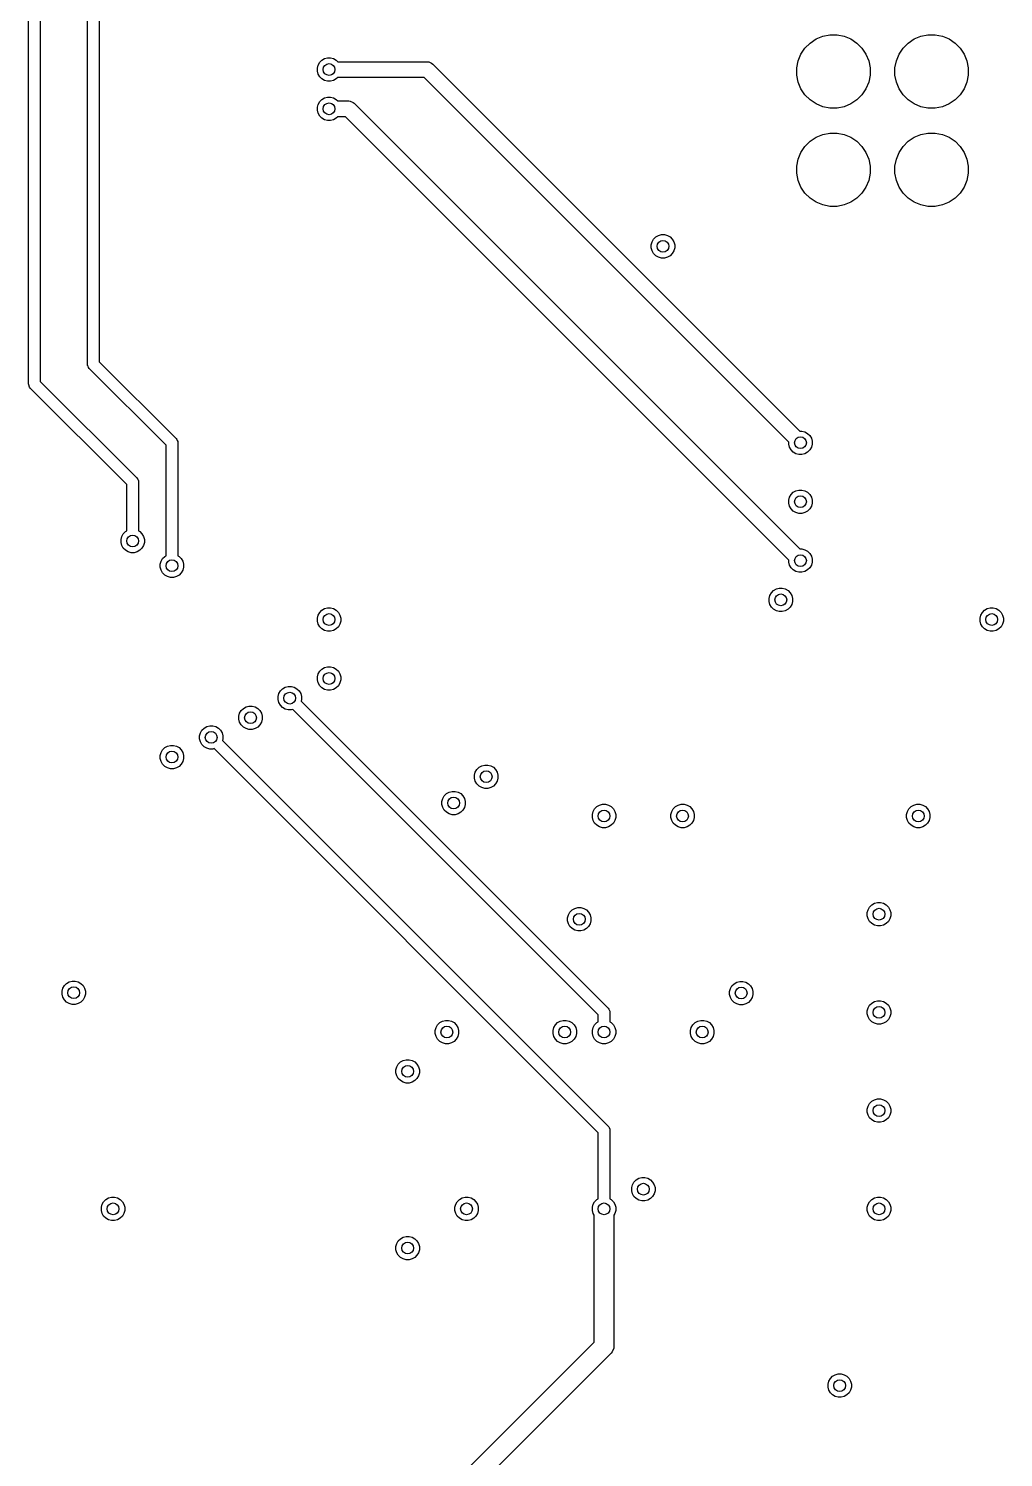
# Model space of a CAD drawing. Header units: inches. Extents: x 1.35 to 5.17, y -6.98 to -1.21.
# Drawn here: x 4.148 to 5.125, y -3.851 to -2.42 of the extents above; entities that cross this region are included whole.
import ezdxf

# ---------------------------------------------------------------- set-up
doc = ezdxf.new("R2010")
doc.units = ezdxf.units.IN
doc.header["$MEASUREMENT"] = 0
doc.layers.add('In1.Cu', color=91, linetype='CONTINUOUS', true_color=0x7fc87f)

msp = doc.modelspace()

# ---------------------------------------------------------------- linework, layer by layer
at = {"layer": 'In1.Cu', "linetype": 'CONTINUOUS'}
for p, q in [((4.1476, -2.7756), (4.1476, -2.4117)), ((4.1594, -2.4117), (4.1594, -2.7731)), ((4.2067, -2.7559), (4.2067, -2.4117)), ((4.2185, -2.4117), (4.2185, -2.7535)), ((4.9258, -2.4392), (4.9309, -2.4341)), ((4.9309, -2.4341), (4.9369, -2.43)), ((4.9369, -2.43), (4.9436, -2.4273)), ((4.9436, -2.4273), (4.9507, -2.4259)), ((4.9507, -2.4259), (4.9579, -2.4259)), ((4.9579, -2.4259), (4.965, -2.4273)), ((4.965, -2.4273), (4.9717, -2.43)), ((4.9717, -2.43), (4.9777, -2.4341)), ((4.9777, -2.4341), (4.9829, -2.4392)), ((5.0242, -2.4392), (5.0293, -2.4341)), ((5.0293, -2.4341), (5.0354, -2.43)), ((5.0354, -2.43), (5.042, -2.4273)), ((5.042, -2.4273), (5.0491, -2.4259)), ((5.0491, -2.4259), (5.0564, -2.4259)), ((5.0564, -2.4259), (5.0635, -2.4273)), ((5.0635, -2.4273), (5.0702, -2.43)), ((5.0702, -2.43), (5.0762, -2.4341)), ((5.0762, -2.4341), (5.0813, -2.4392)), ((4.919, -2.4519), (4.9218, -2.4452)), ((4.9218, -2.4452), (4.9258, -2.4392)), ((4.9829, -2.4392), (4.9869, -2.4452)), ((4.9869, -2.4452), (4.9897, -2.4519)), ((5.0174, -2.4519), (5.0202, -2.4452)), ((5.0202, -2.4452), (5.0242, -2.4392)), ((5.0813, -2.4392), (5.0853, -2.4452)), ((5.0853, -2.4452), (5.0881, -2.4519)), ((4.4371, -2.4591), (4.4379, -2.4561)), ((4.4371, -2.4622), (4.4371, -2.4591)), ((4.4379, -2.4651), (4.4371, -2.4622)), ((4.4379, -2.4561), (4.4394, -2.4534)), ((4.4394, -2.4534), (4.4416, -2.4513)), ((4.4416, -2.4513), (4.4443, -2.4497)), ((4.4443, -2.4497), (4.4473, -2.4489)), ((4.4473, -2.4489), (4.4504, -2.4489)), ((4.4504, -2.4489), (4.4533, -2.4497)), ((4.4533, -2.4497), (4.456, -2.4513)), ((4.456, -2.4513), (4.4575, -2.4528)), ((4.4575, -2.4528), (4.5472, -2.4528)), ((4.5472, -2.4528), (4.5488, -2.4529)), ((4.5488, -2.4529), (4.5516, -2.4541)), ((4.5516, -2.4541), (4.5528, -2.4551)), ((4.5528, -2.4551), (4.9207, -2.8229)), ((4.9176, -2.459), (4.919, -2.4519)), ((4.9176, -2.4662), (4.9176, -2.459)), ((4.9897, -2.4519), (4.9911, -2.459)), ((4.9911, -2.459), (4.9911, -2.4662)), ((5.016, -2.459), (5.0174, -2.4519)), ((5.016, -2.4662), (5.016, -2.459)), ((5.0881, -2.4519), (5.0895, -2.459)), ((5.0895, -2.459), (5.0895, -2.4662)), ((4.4394, -2.4678), (4.4379, -2.4651)), ((4.4416, -2.47), (4.4394, -2.4678)), ((4.4443, -2.4715), (4.4416, -2.47)), ((4.4473, -2.4723), (4.4443, -2.4715)), ((4.4504, -2.4723), (4.4473, -2.4723)), ((4.4533, -2.4715), (4.4504, -2.4723)), ((4.456, -2.47), (4.4533, -2.4715)), ((4.4575, -2.4685), (4.456, -2.47)), ((4.544, -2.4685), (4.4575, -2.4685)), ((4.9095, -2.8341), (4.544, -2.4685)), ((4.919, -2.4733), (4.9176, -2.4662)), ((4.9218, -2.48), (4.919, -2.4733)), ((4.9897, -2.4733), (4.9869, -2.48)), ((4.9911, -2.4662), (4.9897, -2.4733)), ((5.0174, -2.4733), (5.016, -2.4662)), ((5.0202, -2.48), (5.0174, -2.4733)), ((5.0881, -2.4733), (5.0853, -2.48)), ((5.0895, -2.4662), (5.0881, -2.4733)), ((4.4394, -2.4928), (4.4416, -2.4906)), ((4.4416, -2.4906), (4.4443, -2.4891)), ((4.4443, -2.4891), (4.4473, -2.4883)), ((4.4473, -2.4883), (4.4504, -2.4883)), ((4.4504, -2.4883), (4.4533, -2.4891)), ((4.4533, -2.4891), (4.456, -2.4906)), ((4.456, -2.4906), (4.4575, -2.4921)), ((4.9258, -2.486), (4.9218, -2.48)), ((4.9309, -2.4911), (4.9258, -2.486)), ((4.9369, -2.4951), (4.9309, -2.4911)), ((4.9777, -2.4911), (4.9717, -2.4951)), ((4.9829, -2.486), (4.9777, -2.4911)), ((4.9869, -2.48), (4.9829, -2.486)), ((5.0242, -2.486), (5.0202, -2.48)), ((5.0293, -2.4911), (5.0242, -2.486)), ((5.0354, -2.4951), (5.0293, -2.4911)), ((5.0762, -2.4911), (5.0702, -2.4951)), ((5.0813, -2.486), (5.0762, -2.4911)), ((5.0853, -2.48), (5.0813, -2.486)), ((4.4371, -2.4985), (4.4379, -2.4955)), ((4.4371, -2.5015), (4.4371, -2.4985)), ((4.4379, -2.5045), (4.4371, -2.5015)), ((4.4379, -2.4955), (4.4394, -2.4928)), ((4.4394, -2.5072), (4.4379, -2.5045)), ((4.4575, -2.4921), (4.4685, -2.4921)), ((4.4685, -2.4921), (4.47, -2.4923)), ((4.47, -2.4923), (4.4729, -2.4935)), ((4.4729, -2.4935), (4.4741, -2.4944)), ((4.4741, -2.4944), (4.9207, -2.941)), ((4.9436, -2.4979), (4.9369, -2.4951)), ((4.9507, -2.4993), (4.9436, -2.4979)), ((4.9579, -2.4993), (4.9507, -2.4993)), ((4.965, -2.4979), (4.9579, -2.4993)), ((4.9717, -2.4951), (4.965, -2.4979)), ((5.042, -2.4979), (5.0354, -2.4951)), ((5.0491, -2.4993), (5.042, -2.4979)), ((5.0564, -2.4993), (5.0491, -2.4993)), ((5.0635, -2.4979), (5.0564, -2.4993)), ((5.0702, -2.4951), (5.0635, -2.4979)), ((4.4416, -2.5094), (4.4394, -2.5072)), ((4.4443, -2.5109), (4.4416, -2.5094)), ((4.4473, -2.5117), (4.4443, -2.5109)), ((4.4504, -2.5117), (4.4473, -2.5117)), ((4.4533, -2.5109), (4.4504, -2.5117)), ((4.456, -2.5094), (4.4533, -2.5109)), ((4.4575, -2.5079), (4.456, -2.5094)), ((4.4652, -2.5079), (4.4575, -2.5079)), ((4.9095, -2.9522), (4.4652, -2.5079)), ((4.9258, -2.5376), (4.9309, -2.5325)), ((4.9309, -2.5325), (4.9369, -2.5285)), ((4.9369, -2.5285), (4.9436, -2.5257)), ((4.9436, -2.5257), (4.9507, -2.5243)), ((4.9507, -2.5243), (4.9579, -2.5243)), ((4.9579, -2.5243), (4.965, -2.5257)), ((4.965, -2.5257), (4.9717, -2.5285)), ((4.9717, -2.5285), (4.9777, -2.5325)), ((4.9777, -2.5325), (4.9829, -2.5376)), ((5.0242, -2.5376), (5.0293, -2.5325)), ((5.0293, -2.5325), (5.0354, -2.5285)), ((5.0354, -2.5285), (5.042, -2.5257)), ((5.042, -2.5257), (5.0491, -2.5243)), ((5.0491, -2.5243), (5.0564, -2.5243)), ((5.0564, -2.5243), (5.0635, -2.5257)), ((5.0635, -2.5257), (5.0702, -2.5285)), ((5.0702, -2.5285), (5.0762, -2.5325)), ((5.0762, -2.5325), (5.0813, -2.5376)), ((4.919, -2.5503), (4.9218, -2.5436)), ((4.9218, -2.5436), (4.9258, -2.5376)), ((4.9829, -2.5376), (4.9869, -2.5436)), ((4.9869, -2.5436), (4.9897, -2.5503)), ((5.0174, -2.5503), (5.0202, -2.5436)), ((5.0202, -2.5436), (5.0242, -2.5376)), ((5.0813, -2.5376), (5.0853, -2.5436)), ((5.0853, -2.5436), (5.0881, -2.5503)), ((4.9176, -2.5574), (4.919, -2.5503)), ((4.9176, -2.5646), (4.9176, -2.5574)), ((4.9897, -2.5503), (4.9911, -2.5574)), ((4.9911, -2.5574), (4.9911, -2.5646)), ((5.016, -2.5574), (5.0174, -2.5503)), ((5.016, -2.5646), (5.016, -2.5574)), ((5.0881, -2.5503), (5.0895, -2.5574)), ((5.0895, -2.5574), (5.0895, -2.5646)), ((4.919, -2.5717), (4.9176, -2.5646)), ((4.9218, -2.5784), (4.919, -2.5717)), ((4.9897, -2.5717), (4.9869, -2.5784)), ((4.9911, -2.5646), (4.9897, -2.5717)), ((5.0174, -2.5717), (5.016, -2.5646)), ((5.0202, -2.5784), (5.0174, -2.5717)), ((5.0881, -2.5717), (5.0853, -2.5784)), ((5.0895, -2.5646), (5.0881, -2.5717)), ((4.9258, -2.5844), (4.9218, -2.5784)), ((4.9309, -2.5896), (4.9258, -2.5844)), ((4.9369, -2.5936), (4.9309, -2.5896)), ((4.9777, -2.5896), (4.9717, -2.5936)), ((4.9829, -2.5844), (4.9777, -2.5896)), ((4.9869, -2.5784), (4.9829, -2.5844)), ((5.0242, -2.5844), (5.0202, -2.5784)), ((5.0293, -2.5896), (5.0242, -2.5844)), ((5.0354, -2.5936), (5.0293, -2.5896)), ((5.0762, -2.5896), (5.0702, -2.5936)), ((5.0813, -2.5844), (5.0762, -2.5896)), ((5.0853, -2.5784), (5.0813, -2.5844)), ((4.9436, -2.5963), (4.9369, -2.5936)), ((4.9507, -2.5978), (4.9436, -2.5963)), ((4.9579, -2.5978), (4.9507, -2.5978)), ((4.965, -2.5963), (4.9579, -2.5978)), ((4.9717, -2.5936), (4.965, -2.5963)), ((5.042, -2.5963), (5.0354, -2.5936)), ((5.0491, -2.5978), (5.042, -2.5963)), ((5.0564, -2.5978), (5.0491, -2.5978)), ((5.0635, -2.5963), (5.0564, -2.5978)), ((5.0702, -2.5936), (5.0635, -2.5963)), ((4.7718, -2.6363), (4.7726, -2.6333)), ((4.7726, -2.6333), (4.7741, -2.6306)), ((4.7741, -2.6306), (4.7763, -2.6284)), ((4.7763, -2.6284), (4.7789, -2.6269)), ((4.7789, -2.6269), (4.7819, -2.6261)), ((4.7819, -2.6261), (4.785, -2.6261)), ((4.785, -2.6261), (4.788, -2.6269)), ((4.788, -2.6269), (4.7907, -2.6284)), ((4.7907, -2.6284), (4.7928, -2.6306)), ((4.7928, -2.6306), (4.7944, -2.6333)), ((4.7944, -2.6333), (4.7952, -2.6363)), ((4.7718, -2.6393), (4.7718, -2.6363)), ((4.7726, -2.6423), (4.7718, -2.6393)), ((4.7741, -2.645), (4.7726, -2.6423)), ((4.7763, -2.6472), (4.7741, -2.645)), ((4.7789, -2.6487), (4.7763, -2.6472)), ((4.7819, -2.6495), (4.7789, -2.6487)), ((4.788, -2.6487), (4.785, -2.6495)), ((4.7907, -2.6472), (4.788, -2.6487)), ((4.7928, -2.645), (4.7907, -2.6472)), ((4.7944, -2.6423), (4.7928, -2.645)), ((4.7952, -2.6393), (4.7944, -2.6423)), ((4.7952, -2.6363), (4.7952, -2.6393)), ((4.785, -2.6495), (4.7819, -2.6495)), ((4.2068, -2.7571), (4.2067, -2.7559)), ((4.2072, -2.7579), (4.2068, -2.7571)), ((4.2077, -2.7592), (4.2072, -2.7579)), ((4.2084, -2.7601), (4.2077, -2.7592)), ((4.2854, -2.8371), (4.2084, -2.7601)), ((4.2185, -2.7535), (4.2955, -2.8305)), ((4.1478, -2.7767), (4.1476, -2.7756)), ((4.1486, -2.7789), (4.1478, -2.7767)), ((4.1594, -2.7731), (4.2561, -2.8698)), ((4.1494, -2.7798), (4.1486, -2.7789)), ((4.2461, -2.8765), (4.1494, -2.7798)), ((4.2955, -2.8305), (4.2962, -2.8314)), ((4.2962, -2.8314), (4.2966, -2.8323)), ((4.2966, -2.8323), (4.2971, -2.8335)), ((4.2971, -2.8335), (4.2972, -2.8346)), ((4.2972, -2.8346), (4.2972, -2.9478)), ((4.9095, -2.8362), (4.9095, -2.8341)), ((4.9207, -2.8229), (4.9228, -2.8229)), ((4.9228, -2.8229), (4.9258, -2.8237)), ((4.9258, -2.8237), (4.9284, -2.8253)), ((4.9284, -2.8253), (4.9306, -2.8275)), ((4.9306, -2.8275), (4.9322, -2.8301)), ((4.9322, -2.8301), (4.933, -2.8331)), ((4.933, -2.8331), (4.933, -2.8362)), ((4.2854, -2.9478), (4.2854, -2.8371)), ((4.9103, -2.8392), (4.9095, -2.8362)), ((4.9119, -2.8418), (4.9103, -2.8392)), ((4.9141, -2.844), (4.9119, -2.8418)), ((4.9167, -2.8456), (4.9141, -2.844)), ((4.9197, -2.8464), (4.9167, -2.8456)), ((4.9228, -2.8464), (4.9197, -2.8464)), ((4.9258, -2.8456), (4.9228, -2.8464)), ((4.9284, -2.844), (4.9258, -2.8456)), ((4.9306, -2.8418), (4.9284, -2.844)), ((4.9322, -2.8392), (4.9306, -2.8418)), ((4.933, -2.8362), (4.9322, -2.8392)), ((4.2461, -2.923), (4.2461, -2.8765)), ((4.2561, -2.8698), (4.2569, -2.8707)), ((4.2569, -2.8707), (4.257, -2.8711)), ((4.257, -2.8711), (4.2578, -2.8729)), ((4.2578, -2.8729), (4.2579, -2.874)), ((4.2579, -2.874), (4.2579, -2.923)), ((4.9095, -2.8922), (4.9103, -2.8892)), ((4.9095, -2.8952), (4.9095, -2.8922)), ((4.9103, -2.8892), (4.9119, -2.8865)), ((4.9119, -2.8865), (4.9141, -2.8843)), ((4.9141, -2.8843), (4.9167, -2.8828)), ((4.9167, -2.8828), (4.9197, -2.882)), ((4.9197, -2.882), (4.9228, -2.882)), ((4.9228, -2.882), (4.9258, -2.8828)), ((4.9258, -2.8828), (4.9284, -2.8843)), ((4.9284, -2.8843), (4.9306, -2.8865)), ((4.9306, -2.8865), (4.9322, -2.8892)), ((4.9322, -2.8892), (4.933, -2.8922)), ((4.933, -2.8922), (4.933, -2.8952)), ((4.9103, -2.8982), (4.9095, -2.8952)), ((4.9119, -2.9009), (4.9103, -2.8982)), ((4.9141, -2.9031), (4.9119, -2.9009)), ((4.9167, -2.9046), (4.9141, -2.9031)), ((4.9197, -2.9054), (4.9167, -2.9046)), ((4.9228, -2.9054), (4.9197, -2.9054)), ((4.9258, -2.9046), (4.9228, -2.9054)), ((4.9284, -2.9031), (4.9258, -2.9046)), ((4.9306, -2.9009), (4.9284, -2.9031)), ((4.9322, -2.8982), (4.9306, -2.9009)), ((4.933, -2.8952), (4.9322, -2.8982)), ((4.2403, -2.9315), (4.2411, -2.9286)), ((4.2403, -2.9346), (4.2403, -2.9315)), ((4.2411, -2.9376), (4.2403, -2.9346)), ((4.2411, -2.9286), (4.2426, -2.9259)), ((4.2426, -2.9259), (4.2448, -2.9237)), ((4.2448, -2.9237), (4.2461, -2.923)), ((4.2579, -2.923), (4.2592, -2.9237)), ((4.2592, -2.9237), (4.2613, -2.9259)), ((4.2613, -2.9259), (4.2629, -2.9286)), ((4.2629, -2.9286), (4.2637, -2.9315)), ((4.2637, -2.9346), (4.2629, -2.9376)), ((4.2637, -2.9315), (4.2637, -2.9346)), ((4.2426, -2.9403), (4.2411, -2.9376)), ((4.2448, -2.9424), (4.2426, -2.9403)), ((4.2474, -2.944), (4.2448, -2.9424)), ((4.2504, -2.9448), (4.2474, -2.944)), ((4.2535, -2.9448), (4.2504, -2.9448)), ((4.2565, -2.944), (4.2535, -2.9448)), ((4.2592, -2.9424), (4.2565, -2.944)), ((4.2613, -2.9403), (4.2592, -2.9424)), ((4.2629, -2.9376), (4.2613, -2.9403)), ((4.282, -2.9507), (4.2841, -2.9485)), ((4.2841, -2.9485), (4.2854, -2.9478)), ((4.2972, -2.9478), (4.2985, -2.9485)), ((4.2985, -2.9485), (4.3007, -2.9507)), ((4.9207, -2.941), (4.9228, -2.941)), ((4.9228, -2.941), (4.9258, -2.9418)), ((4.9258, -2.9418), (4.9284, -2.9434)), ((4.9284, -2.9434), (4.9306, -2.9456)), ((4.9306, -2.9456), (4.9322, -2.9482)), ((4.9322, -2.9482), (4.933, -2.9512)), ((4.2796, -2.9563), (4.2804, -2.9534)), ((4.2796, -2.9594), (4.2796, -2.9563)), ((4.2804, -2.9624), (4.2796, -2.9594)), ((4.2804, -2.9534), (4.282, -2.9507)), ((4.282, -2.9651), (4.2804, -2.9624)), ((4.3007, -2.9507), (4.3023, -2.9534)), ((4.3023, -2.9624), (4.3007, -2.9651)), ((4.3023, -2.9534), (4.303, -2.9563)), ((4.303, -2.9594), (4.3023, -2.9624)), ((4.303, -2.9563), (4.303, -2.9594)), ((4.9095, -2.9543), (4.9095, -2.9522)), ((4.9103, -2.9573), (4.9095, -2.9543)), ((4.9119, -2.9599), (4.9103, -2.9573)), ((4.9141, -2.9621), (4.9119, -2.9599)), ((4.9167, -2.9637), (4.9141, -2.9621)), ((4.9197, -2.9645), (4.9167, -2.9637)), ((4.9258, -2.9637), (4.9228, -2.9645)), ((4.9284, -2.9621), (4.9258, -2.9637)), ((4.9306, -2.9599), (4.9284, -2.9621)), ((4.9322, -2.9573), (4.9306, -2.9599)), ((4.933, -2.9543), (4.9322, -2.9573)), ((4.933, -2.9512), (4.933, -2.9543)), ((4.2841, -2.9672), (4.282, -2.9651)), ((4.2868, -2.9688), (4.2841, -2.9672)), ((4.2898, -2.9696), (4.2868, -2.9688)), ((4.2929, -2.9696), (4.2898, -2.9696)), ((4.2959, -2.9688), (4.2929, -2.9696)), ((4.2985, -2.9672), (4.2959, -2.9688)), ((4.3007, -2.9651), (4.2985, -2.9672)), ((4.9228, -2.9645), (4.9197, -2.9645)), ((4.8899, -2.9906), (4.8907, -2.9876)), ((4.8899, -2.9937), (4.8899, -2.9906)), ((4.8907, -2.9876), (4.8922, -2.9849)), ((4.8922, -2.9849), (4.8944, -2.9828)), ((4.8944, -2.9828), (4.8971, -2.9812)), ((4.8971, -2.9812), (4.9, -2.9804)), ((4.9, -2.9804), (4.9031, -2.9804)), ((4.9031, -2.9804), (4.9061, -2.9812)), ((4.9061, -2.9812), (4.9088, -2.9828)), ((4.9088, -2.9828), (4.9109, -2.9849)), ((4.9109, -2.9849), (4.9125, -2.9876)), ((4.9125, -2.9876), (4.9133, -2.9906)), ((4.9133, -2.9906), (4.9133, -2.9937)), ((4.4379, -3.0073), (4.4394, -3.0046)), ((4.4394, -3.0046), (4.4416, -3.0024)), ((4.4416, -3.0024), (4.4443, -3.0009)), ((4.4443, -3.0009), (4.4473, -3.0001)), ((4.4473, -3.0001), (4.4504, -3.0001)), ((4.4504, -3.0001), (4.4533, -3.0009)), ((4.4533, -3.0009), (4.456, -3.0024)), ((4.456, -3.0024), (4.4582, -3.0046)), ((4.4582, -3.0046), (4.4597, -3.0073)), ((4.8907, -2.9966), (4.8899, -2.9937)), ((4.8922, -2.9993), (4.8907, -2.9966)), ((4.8944, -3.0015), (4.8922, -2.9993)), ((4.8971, -3.003), (4.8944, -3.0015)), ((4.9, -3.0038), (4.8971, -3.003)), ((4.9031, -3.0038), (4.9, -3.0038)), ((4.9061, -3.003), (4.9031, -3.0038)), ((4.9088, -3.0015), (4.9061, -3.003)), ((4.9109, -2.9993), (4.9088, -3.0015)), ((4.9125, -2.9966), (4.9109, -2.9993)), ((4.9133, -2.9937), (4.9125, -2.9966)), ((5.1021, -3.0073), (5.1036, -3.0046)), ((5.1036, -3.0046), (5.1058, -3.0024)), ((5.1058, -3.0024), (5.1085, -3.0009)), ((5.1085, -3.0009), (5.1115, -3.0001)), ((5.1115, -3.0001), (5.1145, -3.0001)), ((5.1145, -3.0001), (5.1175, -3.0009)), ((5.1175, -3.0009), (5.1202, -3.0024)), ((5.1202, -3.0024), (5.1224, -3.0046)), ((5.1224, -3.0046), (5.1239, -3.0073)), ((4.4371, -3.0103), (4.4379, -3.0073)), ((4.4371, -3.0134), (4.4371, -3.0103)), ((4.4379, -3.0163), (4.4371, -3.0134)), ((4.4394, -3.019), (4.4379, -3.0163)), ((4.4416, -3.0212), (4.4394, -3.019)), ((4.4443, -3.0227), (4.4416, -3.0212)), ((4.456, -3.0212), (4.4533, -3.0227)), ((4.4582, -3.019), (4.456, -3.0212)), ((4.4597, -3.0163), (4.4582, -3.019)), ((4.4597, -3.0073), (4.4605, -3.0103)), ((4.4605, -3.0134), (4.4597, -3.0163)), ((4.4605, -3.0103), (4.4605, -3.0134)), ((5.1013, -3.0103), (5.1021, -3.0073)), ((5.1013, -3.0134), (5.1013, -3.0103)), ((5.1021, -3.0163), (5.1013, -3.0134)), ((5.1036, -3.019), (5.1021, -3.0163)), ((5.1058, -3.0212), (5.1036, -3.019)), ((5.1085, -3.0227), (5.1058, -3.0212)), ((5.1202, -3.0212), (5.1175, -3.0227)), ((5.1224, -3.019), (5.1202, -3.0212)), ((5.1239, -3.0163), (5.1224, -3.019)), ((5.1239, -3.0073), (5.1247, -3.0103)), ((5.1247, -3.0134), (5.1239, -3.0163)), ((5.1247, -3.0103), (5.1247, -3.0134)), ((4.4473, -3.0235), (4.4443, -3.0227)), ((4.4504, -3.0235), (4.4473, -3.0235)), ((4.4533, -3.0227), (4.4504, -3.0235)), ((5.1115, -3.0235), (5.1085, -3.0227)), ((5.1145, -3.0235), (5.1115, -3.0235)), ((5.1175, -3.0227), (5.1145, -3.0235)), ((4.4379, -3.0663), (4.4394, -3.0637)), ((4.4394, -3.0637), (4.4416, -3.0615)), ((4.4416, -3.0615), (4.4443, -3.06)), ((4.4443, -3.06), (4.4473, -3.0592)), ((4.4473, -3.0592), (4.4504, -3.0592)), ((4.4504, -3.0592), (4.4533, -3.06)), ((4.4533, -3.06), (4.456, -3.0615)), ((4.456, -3.0615), (4.4582, -3.0637)), ((4.4582, -3.0637), (4.4597, -3.0663)), ((4.4371, -3.0693), (4.4379, -3.0663)), ((4.4371, -3.0724), (4.4371, -3.0693)), ((4.4379, -3.0754), (4.4371, -3.0724)), ((4.4394, -3.0781), (4.4379, -3.0754)), ((4.4416, -3.0802), (4.4394, -3.0781)), ((4.4582, -3.0781), (4.456, -3.0802)), ((4.4597, -3.0754), (4.4582, -3.0781)), ((4.4597, -3.0663), (4.4605, -3.0693)), ((4.4605, -3.0724), (4.4597, -3.0754)), ((4.4605, -3.0693), (4.4605, -3.0724)), ((4.3977, -3.089), (4.3985, -3.086)), ((4.3977, -3.0921), (4.3977, -3.089)), ((4.3985, -3.0951), (4.3977, -3.0921)), ((4.3985, -3.086), (4.4001, -3.0834)), ((4.4001, -3.0834), (4.4023, -3.0812)), ((4.4023, -3.0812), (4.4049, -3.0796)), ((4.4049, -3.0796), (4.4079, -3.0788)), ((4.4079, -3.0788), (4.411, -3.0788)), ((4.411, -3.0788), (4.414, -3.0796)), ((4.414, -3.0796), (4.4166, -3.0812)), ((4.4166, -3.0812), (4.4188, -3.0834)), ((4.4188, -3.0834), (4.4204, -3.086)), ((4.4204, -3.086), (4.4212, -3.089)), ((4.4212, -3.0921), (4.4208, -3.0935)), ((4.4212, -3.089), (4.4212, -3.0921)), ((4.4443, -3.0818), (4.4416, -3.0802)), ((4.4473, -3.0826), (4.4443, -3.0818)), ((4.4504, -3.0826), (4.4473, -3.0826)), ((4.4533, -3.0818), (4.4504, -3.0826)), ((4.456, -3.0802), (4.4533, -3.0818)), ((4.3584, -3.1087), (4.3592, -3.1057)), ((4.3592, -3.1057), (4.3607, -3.103)), ((4.3607, -3.103), (4.3629, -3.1009)), ((4.3629, -3.1009), (4.3656, -3.0993)), ((4.3656, -3.0993), (4.3685, -3.0985)), ((4.3685, -3.0985), (4.3716, -3.0985)), ((4.3716, -3.0985), (4.3746, -3.0993)), ((4.3746, -3.0993), (4.3773, -3.1009)), ((4.3773, -3.1009), (4.3794, -3.103)), ((4.3794, -3.103), (4.381, -3.1057)), ((4.381, -3.1057), (4.3818, -3.1087)), ((4.4001, -3.0977), (4.3985, -3.0951)), ((4.4023, -3.0999), (4.4001, -3.0977)), ((4.4049, -3.1015), (4.4023, -3.0999)), ((4.4079, -3.1023), (4.4049, -3.1015)), ((4.411, -3.1023), (4.4079, -3.1023)), ((4.4124, -3.1019), (4.411, -3.1023)), ((4.7185, -3.408), (4.4124, -3.1019)), ((4.4208, -3.0935), (4.7286, -3.4013)), ((4.3213, -3.1227), (4.3235, -3.1206)), ((4.3235, -3.1206), (4.3262, -3.119)), ((4.3262, -3.119), (4.3292, -3.1182)), ((4.3292, -3.1182), (4.3323, -3.1182)), ((4.3323, -3.1182), (4.3352, -3.119)), ((4.3352, -3.119), (4.3379, -3.1206)), ((4.3379, -3.1206), (4.3401, -3.1227)), ((4.3584, -3.1118), (4.3584, -3.1087)), ((4.3592, -3.1148), (4.3584, -3.1118)), ((4.3607, -3.1174), (4.3592, -3.1148)), ((4.3629, -3.1196), (4.3607, -3.1174)), ((4.3656, -3.1211), (4.3629, -3.1196)), ((4.3685, -3.1219), (4.3656, -3.1211)), ((4.3746, -3.1211), (4.3716, -3.1219)), ((4.3773, -3.1196), (4.3746, -3.1211)), ((4.3794, -3.1174), (4.3773, -3.1196)), ((4.381, -3.1148), (4.3794, -3.1174)), ((4.3818, -3.1118), (4.381, -3.1148)), ((4.3818, -3.1087), (4.3818, -3.1118)), ((4.319, -3.1284), (4.3198, -3.1254)), ((4.319, -3.1315), (4.319, -3.1284)), ((4.3198, -3.1344), (4.319, -3.1315)), ((4.3198, -3.1254), (4.3213, -3.1227)), ((4.3213, -3.1371), (4.3198, -3.1344)), ((4.3401, -3.1227), (4.3416, -3.1254)), ((4.3416, -3.1254), (4.3424, -3.1284)), ((4.3424, -3.1315), (4.342, -3.1329)), ((4.342, -3.1329), (4.7286, -3.5194)), ((4.3424, -3.1284), (4.3424, -3.1315)), ((4.3716, -3.1219), (4.3685, -3.1219)), ((4.2796, -3.1481), (4.2804, -3.1451)), ((4.2796, -3.1511), (4.2796, -3.1481)), ((4.2804, -3.1451), (4.282, -3.1424)), ((4.282, -3.1424), (4.2841, -3.1402)), ((4.2841, -3.1402), (4.2868, -3.1387)), ((4.2868, -3.1387), (4.2898, -3.1379)), ((4.2898, -3.1379), (4.2929, -3.1379)), ((4.2929, -3.1379), (4.2959, -3.1387)), ((4.2959, -3.1387), (4.2985, -3.1402)), ((4.2985, -3.1402), (4.3007, -3.1424)), ((4.3007, -3.1424), (4.3023, -3.1451)), ((4.3023, -3.1451), (4.303, -3.1481)), ((4.303, -3.1481), (4.303, -3.1511)), ((4.3235, -3.1393), (4.3213, -3.1371)), ((4.3262, -3.1408), (4.3235, -3.1393)), ((4.3292, -3.1416), (4.3262, -3.1408)), ((4.3323, -3.1416), (4.3292, -3.1416)), ((4.3337, -3.1412), (4.3323, -3.1416)), ((4.7185, -3.5261), (4.3337, -3.1412)), ((4.2804, -3.1541), (4.2796, -3.1511)), ((4.282, -3.1568), (4.2804, -3.1541)), ((4.2841, -3.159), (4.282, -3.1568)), ((4.2868, -3.1605), (4.2841, -3.159)), ((4.2898, -3.1613), (4.2868, -3.1605)), ((4.2929, -3.1613), (4.2898, -3.1613)), ((4.2959, -3.1605), (4.2929, -3.1613)), ((4.2985, -3.159), (4.2959, -3.1605)), ((4.3007, -3.1568), (4.2985, -3.159)), ((4.3023, -3.1541), (4.3007, -3.1568)), ((4.303, -3.1511), (4.3023, -3.1541)), ((4.5954, -3.1648), (4.5969, -3.1621)), ((4.5969, -3.1621), (4.5991, -3.1599)), ((4.5991, -3.1599), (4.6018, -3.1584)), ((4.6018, -3.1584), (4.6048, -3.1576)), ((4.6048, -3.1576), (4.6078, -3.1576)), ((4.6078, -3.1576), (4.6108, -3.1584)), ((4.6108, -3.1584), (4.6135, -3.1599)), ((4.6135, -3.1599), (4.6157, -3.1621)), ((4.6157, -3.1621), (4.6172, -3.1648)), ((4.5946, -3.1677), (4.5954, -3.1648)), ((4.5946, -3.1708), (4.5946, -3.1677)), ((4.5954, -3.1738), (4.5946, -3.1708)), ((4.5969, -3.1765), (4.5954, -3.1738)), ((4.5991, -3.1787), (4.5969, -3.1765)), ((4.6018, -3.1802), (4.5991, -3.1787)), ((4.6135, -3.1787), (4.6108, -3.1802)), ((4.6157, -3.1765), (4.6135, -3.1787)), ((4.6172, -3.1738), (4.6157, -3.1765)), ((4.6172, -3.1648), (4.618, -3.1677)), ((4.618, -3.1708), (4.6172, -3.1738)), ((4.618, -3.1677), (4.618, -3.1708)), ((4.5619, -3.1941), (4.5627, -3.1911)), ((4.5627, -3.1911), (4.5643, -3.1885)), ((4.5643, -3.1885), (4.5664, -3.1863)), ((4.5664, -3.1863), (4.5691, -3.1848)), ((4.5691, -3.1848), (4.5721, -3.184)), ((4.5721, -3.184), (4.5752, -3.184)), ((4.5752, -3.184), (4.5781, -3.1848)), ((4.5781, -3.1848), (4.5808, -3.1863)), ((4.5808, -3.1863), (4.583, -3.1885)), ((4.583, -3.1885), (4.5845, -3.1911)), ((4.5845, -3.1911), (4.5853, -3.1941)), ((4.6048, -3.181), (4.6018, -3.1802)), ((4.6078, -3.181), (4.6048, -3.181)), ((4.6108, -3.1802), (4.6078, -3.181)), ((4.5619, -3.1972), (4.5619, -3.1941)), ((4.5627, -3.2002), (4.5619, -3.1972)), ((4.5643, -3.2029), (4.5627, -3.2002)), ((4.5664, -3.205), (4.5643, -3.2029)), ((4.5691, -3.2066), (4.5664, -3.205)), ((4.5721, -3.2074), (4.5691, -3.2066)), ((4.5752, -3.2074), (4.5721, -3.2074)), ((4.5781, -3.2066), (4.5752, -3.2074)), ((4.5808, -3.205), (4.5781, -3.2066)), ((4.583, -3.2029), (4.5808, -3.205)), ((4.5845, -3.2002), (4.583, -3.2029)), ((4.5853, -3.1972), (4.5845, -3.2002)), ((4.5853, -3.1941), (4.5853, -3.1972)), ((4.7127, -3.2071), (4.7135, -3.2041)), ((4.7127, -3.2102), (4.7127, -3.2071)), ((4.7135, -3.2041), (4.715, -3.2015)), ((4.715, -3.2015), (4.7172, -3.1993)), ((4.7172, -3.1993), (4.7199, -3.1977)), ((4.7199, -3.1977), (4.7229, -3.197)), ((4.7229, -3.197), (4.726, -3.197)), ((4.726, -3.197), (4.7289, -3.1977)), ((4.7289, -3.1977), (4.7316, -3.1993)), ((4.7316, -3.1993), (4.7338, -3.2015)), ((4.7338, -3.2015), (4.7353, -3.2041)), ((4.7353, -3.2041), (4.7361, -3.2071)), ((4.7361, -3.2071), (4.7361, -3.2102)), ((4.7914, -3.2071), (4.7922, -3.2041)), ((4.7914, -3.2102), (4.7914, -3.2071)), ((4.7922, -3.2041), (4.7938, -3.2015)), ((4.7938, -3.2015), (4.796, -3.1993)), ((4.796, -3.1993), (4.7986, -3.1977)), ((4.7986, -3.1977), (4.8016, -3.197)), ((4.8016, -3.197), (4.8047, -3.197)), ((4.8047, -3.197), (4.8077, -3.1977)), ((4.8077, -3.1977), (4.8103, -3.1993)), ((4.8103, -3.1993), (4.8125, -3.2015)), ((4.8125, -3.2015), (4.8141, -3.2041)), ((4.8141, -3.2041), (4.8149, -3.2071)), ((4.8149, -3.2071), (4.8149, -3.2102)), ((5.0277, -3.2071), (5.0285, -3.2041)), ((5.0277, -3.2102), (5.0277, -3.2071)), ((5.0285, -3.2041), (5.03, -3.2015)), ((5.03, -3.2015), (5.0322, -3.1993)), ((5.0322, -3.1993), (5.0349, -3.1977)), ((5.0349, -3.1977), (5.0378, -3.197)), ((5.0378, -3.197), (5.0409, -3.197)), ((5.0409, -3.197), (5.0439, -3.1977)), ((5.0439, -3.1977), (5.0466, -3.1993)), ((5.0466, -3.1993), (5.0487, -3.2015)), ((5.0487, -3.2015), (5.0503, -3.2041)), ((5.0503, -3.2041), (5.0511, -3.2071)), ((5.0511, -3.2071), (5.0511, -3.2102)), ((4.7135, -3.2132), (4.7127, -3.2102)), ((4.715, -3.2159), (4.7135, -3.2132)), ((4.7172, -3.218), (4.715, -3.2159)), ((4.7199, -3.2196), (4.7172, -3.218)), ((4.7229, -3.2204), (4.7199, -3.2196)), ((4.726, -3.2204), (4.7229, -3.2204)), ((4.7289, -3.2196), (4.726, -3.2204)), ((4.7316, -3.218), (4.7289, -3.2196)), ((4.7338, -3.2159), (4.7316, -3.218)), ((4.7353, -3.2132), (4.7338, -3.2159)), ((4.7361, -3.2102), (4.7353, -3.2132)), ((4.7922, -3.2132), (4.7914, -3.2102)), ((4.7938, -3.2159), (4.7922, -3.2132)), ((4.796, -3.218), (4.7938, -3.2159)), ((4.7986, -3.2196), (4.796, -3.218)), ((4.8016, -3.2204), (4.7986, -3.2196)), ((4.8047, -3.2204), (4.8016, -3.2204)), ((4.8077, -3.2196), (4.8047, -3.2204)), ((4.8103, -3.218), (4.8077, -3.2196)), ((4.8125, -3.2159), (4.8103, -3.218)), ((4.8141, -3.2132), (4.8125, -3.2159)), ((4.8149, -3.2102), (4.8141, -3.2132)), ((5.0285, -3.2132), (5.0277, -3.2102)), ((5.03, -3.2159), (5.0285, -3.2132)), ((5.0322, -3.218), (5.03, -3.2159)), ((5.0349, -3.2196), (5.0322, -3.218)), ((5.0378, -3.2204), (5.0349, -3.2196)), ((5.0409, -3.2204), (5.0378, -3.2204)), ((5.0439, -3.2196), (5.0409, -3.2204)), ((5.0466, -3.218), (5.0439, -3.2196)), ((5.0487, -3.2159), (5.0466, -3.218)), ((5.0503, -3.2132), (5.0487, -3.2159)), ((5.0511, -3.2102), (5.0503, -3.2132)), ((4.6879, -3.3107), (4.6887, -3.3077)), ((4.6887, -3.3077), (4.6902, -3.305)), ((4.6902, -3.305), (4.6924, -3.3028)), ((4.6924, -3.3028), (4.6951, -3.3013)), ((4.6951, -3.3013), (4.6981, -3.3005)), ((4.6981, -3.3005), (4.7011, -3.3005)), ((4.7011, -3.3005), (4.7041, -3.3013)), ((4.7041, -3.3013), (4.7068, -3.3028)), ((4.7068, -3.3028), (4.709, -3.305)), ((4.709, -3.305), (4.7105, -3.3077)), ((4.7105, -3.3077), (4.7113, -3.3107)), ((4.9883, -3.3055), (4.9891, -3.3026)), ((4.9883, -3.3086), (4.9883, -3.3055)), ((4.9891, -3.3026), (4.9906, -3.2999)), ((4.9906, -3.2999), (4.9928, -3.2977)), ((4.9928, -3.2977), (4.9955, -3.2962)), ((4.9955, -3.2962), (4.9985, -3.2954)), ((4.9985, -3.2954), (5.0015, -3.2954)), ((5.0015, -3.2954), (5.0045, -3.2962)), ((5.0045, -3.2962), (5.0072, -3.2977)), ((5.0072, -3.2977), (5.0094, -3.2999)), ((5.0094, -3.2999), (5.0109, -3.3026)), ((5.0109, -3.3026), (5.0117, -3.3055)), ((5.0117, -3.3055), (5.0117, -3.3086)), ((4.6879, -3.3137), (4.6879, -3.3107)), ((4.6887, -3.3167), (4.6879, -3.3137)), ((4.6902, -3.3194), (4.6887, -3.3167)), ((4.6924, -3.3216), (4.6902, -3.3194)), ((4.6951, -3.3231), (4.6924, -3.3216)), ((4.7068, -3.3216), (4.7041, -3.3231)), ((4.709, -3.3194), (4.7068, -3.3216)), ((4.7105, -3.3167), (4.709, -3.3194)), ((4.7113, -3.3137), (4.7105, -3.3167)), ((4.7113, -3.3107), (4.7113, -3.3137)), ((4.9891, -3.3116), (4.9883, -3.3086)), ((4.9906, -3.3143), (4.9891, -3.3116)), ((4.9928, -3.3165), (4.9906, -3.3143)), ((4.9955, -3.318), (4.9928, -3.3165)), ((4.9985, -3.3188), (4.9955, -3.318)), ((5.0015, -3.3188), (4.9985, -3.3188)), ((5.0045, -3.318), (5.0015, -3.3188)), ((5.0072, -3.3165), (5.0045, -3.318)), ((5.0094, -3.3143), (5.0072, -3.3165)), ((5.0109, -3.3116), (5.0094, -3.3143)), ((5.0117, -3.3086), (5.0109, -3.3116)), ((4.6981, -3.3239), (4.6951, -3.3231)), ((4.7011, -3.3239), (4.6981, -3.3239)), ((4.7041, -3.3231), (4.7011, -3.3239)), ((4.182, -3.3813), (4.1835, -3.3786)), ((4.1835, -3.3786), (4.1857, -3.3765)), ((4.1857, -3.3765), (4.1884, -3.3749)), ((4.1884, -3.3749), (4.1914, -3.3741)), ((4.1914, -3.3741), (4.1945, -3.3741)), ((4.1945, -3.3741), (4.1974, -3.3749)), ((4.1974, -3.3749), (4.2001, -3.3765)), ((4.2001, -3.3765), (4.2023, -3.3786)), ((4.2023, -3.3786), (4.2038, -3.3813)), ((4.851, -3.3816), (4.8525, -3.3789)), ((4.8525, -3.3789), (4.8547, -3.3768)), ((4.8547, -3.3768), (4.8574, -3.3752)), ((4.8574, -3.3752), (4.8604, -3.3744)), ((4.8604, -3.3744), (4.8635, -3.3744)), ((4.8635, -3.3744), (4.8664, -3.3752)), ((4.8664, -3.3752), (4.8691, -3.3768)), ((4.8691, -3.3768), (4.8713, -3.3789)), ((4.8713, -3.3789), (4.8728, -3.3816)), ((4.1812, -3.3843), (4.182, -3.3813)), ((4.1812, -3.3874), (4.1812, -3.3843)), ((4.182, -3.3903), (4.1812, -3.3874)), ((4.1835, -3.393), (4.182, -3.3903)), ((4.1857, -3.3952), (4.1835, -3.393)), ((4.2023, -3.393), (4.2001, -3.3952)), ((4.2038, -3.3903), (4.2023, -3.393)), ((4.2038, -3.3813), (4.2046, -3.3843)), ((4.2046, -3.3874), (4.2038, -3.3903)), ((4.2046, -3.3843), (4.2046, -3.3874)), ((4.8502, -3.3846), (4.851, -3.3816)), ((4.8502, -3.3877), (4.8502, -3.3846)), ((4.851, -3.3906), (4.8502, -3.3877)), ((4.8525, -3.3933), (4.851, -3.3906)), ((4.8547, -3.3955), (4.8525, -3.3933)), ((4.8713, -3.3933), (4.8691, -3.3955)), ((4.8728, -3.3906), (4.8713, -3.3933)), ((4.8728, -3.3816), (4.8736, -3.3846)), ((4.8736, -3.3877), (4.8728, -3.3906)), ((4.8736, -3.3846), (4.8736, -3.3877)), ((4.1884, -3.3967), (4.1857, -3.3952)), ((4.1914, -3.3975), (4.1884, -3.3967)), ((4.1945, -3.3975), (4.1914, -3.3975)), ((4.1974, -3.3967), (4.1945, -3.3975)), ((4.2001, -3.3952), (4.1974, -3.3967)), ((4.7185, -3.4151), (4.7185, -3.408)), ((4.7286, -3.4013), (4.7293, -3.4022)), ((4.7293, -3.4022), (4.7297, -3.4031)), ((4.7297, -3.4031), (4.7302, -3.4044)), ((4.7302, -3.4044), (4.7303, -3.4055)), ((4.7303, -3.4055), (4.7303, -3.4151)), ((4.8574, -3.397), (4.8547, -3.3955)), ((4.8604, -3.3978), (4.8574, -3.397)), ((4.8635, -3.3978), (4.8604, -3.3978)), ((4.8664, -3.397), (4.8635, -3.3978)), ((4.8691, -3.3955), (4.8664, -3.397)), ((4.9883, -3.404), (4.9891, -3.401)), ((4.9883, -3.4071), (4.9883, -3.404)), ((4.9891, -3.41), (4.9883, -3.4071)), ((4.9891, -3.401), (4.9906, -3.3983)), ((4.9906, -3.3983), (4.9928, -3.3961)), ((4.9928, -3.3961), (4.9955, -3.3946)), ((4.9955, -3.3946), (4.9985, -3.3938)), ((4.9985, -3.3938), (5.0015, -3.3938)), ((5.0015, -3.3938), (5.0045, -3.3946)), ((5.0045, -3.3946), (5.0072, -3.3961)), ((5.0072, -3.3961), (5.0094, -3.3983)), ((5.0094, -3.3983), (5.0109, -3.401)), ((5.0109, -3.401), (5.0117, -3.404)), ((5.0117, -3.4071), (5.0109, -3.41)), ((5.0117, -3.404), (5.0117, -3.4071)), ((4.5552, -3.4237), (4.556, -3.4207)), ((4.556, -3.4207), (4.5576, -3.418)), ((4.5576, -3.418), (4.5597, -3.4158)), ((4.5597, -3.4158), (4.5624, -3.4143)), ((4.5624, -3.4143), (4.5654, -3.4135)), ((4.5654, -3.4135), (4.5685, -3.4135)), ((4.5685, -3.4135), (4.5714, -3.4143)), ((4.5714, -3.4143), (4.5741, -3.4158)), ((4.5741, -3.4158), (4.5763, -3.418)), ((4.5763, -3.418), (4.5778, -3.4207)), ((4.5778, -3.4207), (4.5786, -3.4237)), ((4.6733, -3.4237), (4.6741, -3.4207)), ((4.6741, -3.4207), (4.6757, -3.418)), ((4.6757, -3.418), (4.6778, -3.4158)), ((4.6778, -3.4158), (4.6805, -3.4143)), ((4.6805, -3.4143), (4.6835, -3.4135)), ((4.6835, -3.4135), (4.6866, -3.4135)), ((4.6866, -3.4135), (4.6896, -3.4143)), ((4.6896, -3.4143), (4.6922, -3.4158)), ((4.6922, -3.4158), (4.6944, -3.418)), ((4.6944, -3.418), (4.696, -3.4207)), ((4.696, -3.4207), (4.6967, -3.4237)), ((4.7127, -3.4237), (4.7135, -3.4207)), ((4.7135, -3.4207), (4.715, -3.418)), ((4.715, -3.418), (4.7172, -3.4158)), ((4.7172, -3.4158), (4.7185, -3.4151)), ((4.7303, -3.4151), (4.7316, -3.4158)), ((4.7316, -3.4158), (4.7338, -3.418)), ((4.7338, -3.418), (4.7353, -3.4207)), ((4.7353, -3.4207), (4.7361, -3.4237)), ((4.8111, -3.4237), (4.8119, -3.4207)), ((4.8119, -3.4207), (4.8135, -3.418)), ((4.8135, -3.418), (4.8156, -3.4158)), ((4.8156, -3.4158), (4.8183, -3.4143)), ((4.8183, -3.4143), (4.8213, -3.4135)), ((4.8213, -3.4135), (4.8244, -3.4135)), ((4.8244, -3.4135), (4.8274, -3.4143)), ((4.8274, -3.4143), (4.83, -3.4158)), ((4.83, -3.4158), (4.8322, -3.418)), ((4.8322, -3.418), (4.8337, -3.4207)), ((4.8337, -3.4207), (4.8345, -3.4237)), ((4.9906, -3.4127), (4.9891, -3.41)), ((4.9928, -3.4149), (4.9906, -3.4127)), ((4.9955, -3.4164), (4.9928, -3.4149)), ((4.9985, -3.4172), (4.9955, -3.4164)), ((5.0015, -3.4172), (4.9985, -3.4172)), ((5.0045, -3.4164), (5.0015, -3.4172)), ((5.0072, -3.4149), (5.0045, -3.4164)), ((5.0094, -3.4127), (5.0072, -3.4149)), ((5.0109, -3.41), (5.0094, -3.4127)), ((4.5552, -3.4267), (4.5552, -3.4237)), ((4.556, -3.4297), (4.5552, -3.4267)), ((4.5576, -3.4324), (4.556, -3.4297)), ((4.5597, -3.4346), (4.5576, -3.4324)), ((4.5624, -3.4361), (4.5597, -3.4346)), ((4.5654, -3.4369), (4.5624, -3.4361)), ((4.5714, -3.4361), (4.5685, -3.4369)), ((4.5741, -3.4346), (4.5714, -3.4361)), ((4.5763, -3.4324), (4.5741, -3.4346)), ((4.5778, -3.4297), (4.5763, -3.4324)), ((4.5786, -3.4267), (4.5778, -3.4297)), ((4.5786, -3.4237), (4.5786, -3.4267)), ((4.6733, -3.4267), (4.6733, -3.4237)), ((4.6741, -3.4297), (4.6733, -3.4267)), ((4.6757, -3.4324), (4.6741, -3.4297)), ((4.6778, -3.4346), (4.6757, -3.4324)), ((4.6805, -3.4361), (4.6778, -3.4346)), ((4.6835, -3.4369), (4.6805, -3.4361)), ((4.6896, -3.4361), (4.6866, -3.4369)), ((4.6922, -3.4346), (4.6896, -3.4361)), ((4.6944, -3.4324), (4.6922, -3.4346)), ((4.696, -3.4297), (4.6944, -3.4324)), ((4.6967, -3.4267), (4.696, -3.4297)), ((4.6967, -3.4237), (4.6967, -3.4267)), ((4.7127, -3.4267), (4.7127, -3.4237)), ((4.7135, -3.4297), (4.7127, -3.4267)), ((4.715, -3.4324), (4.7135, -3.4297)), ((4.7172, -3.4346), (4.715, -3.4324)), ((4.7199, -3.4361), (4.7172, -3.4346)), ((4.7229, -3.4369), (4.7199, -3.4361)), ((4.7289, -3.4361), (4.726, -3.4369)), ((4.7316, -3.4346), (4.7289, -3.4361)), ((4.7338, -3.4324), (4.7316, -3.4346)), ((4.7353, -3.4297), (4.7338, -3.4324)), ((4.7361, -3.4267), (4.7353, -3.4297)), ((4.7361, -3.4237), (4.7361, -3.4267)), ((4.8111, -3.4267), (4.8111, -3.4237)), ((4.8119, -3.4297), (4.8111, -3.4267)), ((4.8135, -3.4324), (4.8119, -3.4297)), ((4.8156, -3.4346), (4.8135, -3.4324)), ((4.8183, -3.4361), (4.8156, -3.4346)), ((4.8213, -3.4369), (4.8183, -3.4361)), ((4.8274, -3.4361), (4.8244, -3.4369)), ((4.83, -3.4346), (4.8274, -3.4361)), ((4.8322, -3.4324), (4.83, -3.4346)), ((4.8337, -3.4297), (4.8322, -3.4324)), ((4.8345, -3.4267), (4.8337, -3.4297)), ((4.8345, -3.4237), (4.8345, -3.4267)), ((4.5685, -3.4369), (4.5654, -3.4369)), ((4.6866, -3.4369), (4.6835, -3.4369)), ((4.726, -3.4369), (4.7229, -3.4369)), ((4.8244, -3.4369), (4.8213, -3.4369)), ((4.5158, -3.463), (4.5166, -3.46)), ((4.5158, -3.4661), (4.5158, -3.463)), ((4.5166, -3.46), (4.5182, -3.4574)), ((4.5182, -3.4574), (4.5204, -3.4552)), ((4.5204, -3.4552), (4.523, -3.4537)), ((4.523, -3.4537), (4.526, -3.4529)), ((4.526, -3.4529), (4.5291, -3.4529)), ((4.5291, -3.4529), (4.5321, -3.4537)), ((4.5321, -3.4537), (4.5347, -3.4552)), ((4.5347, -3.4552), (4.5369, -3.4574)), ((4.5369, -3.4574), (4.5385, -3.46)), ((4.5385, -3.46), (4.5393, -3.463)), ((4.5393, -3.463), (4.5393, -3.4661)), ((4.5166, -3.4691), (4.5158, -3.4661)), ((4.5182, -3.4718), (4.5166, -3.4691)), ((4.5204, -3.4739), (4.5182, -3.4718)), ((4.523, -3.4755), (4.5204, -3.4739)), ((4.526, -3.4763), (4.523, -3.4755)), ((4.5291, -3.4763), (4.526, -3.4763)), ((4.5321, -3.4755), (4.5291, -3.4763)), ((4.5347, -3.4739), (4.5321, -3.4755)), ((4.5369, -3.4718), (4.5347, -3.4739)), ((4.5385, -3.4691), (4.5369, -3.4718)), ((4.5393, -3.4661), (4.5385, -3.4691)), ((4.9928, -3.4946), (4.9955, -3.493)), ((4.9955, -3.493), (4.9985, -3.4922)), ((4.9985, -3.4922), (5.0015, -3.4922)), ((5.0015, -3.4922), (5.0045, -3.493)), ((5.0045, -3.493), (5.0072, -3.4946)), ((4.9883, -3.5024), (4.9891, -3.4994)), ((4.9883, -3.5055), (4.9883, -3.5024)), ((4.9891, -3.5085), (4.9883, -3.5055)), ((4.9891, -3.4994), (4.9906, -3.4967)), ((4.9906, -3.4967), (4.9928, -3.4946)), ((5.0072, -3.4946), (5.0094, -3.4967)), ((5.0094, -3.4967), (5.0109, -3.4994)), ((5.0109, -3.4994), (5.0117, -3.5024)), ((5.0117, -3.5055), (5.0109, -3.5085)), ((5.0117, -3.5024), (5.0117, -3.5055)), ((4.7286, -3.5194), (4.7293, -3.5203)), ((4.7293, -3.5203), (4.7295, -3.5208)), ((4.7295, -3.5208), (4.7302, -3.5225)), ((4.7302, -3.5225), (4.7303, -3.5236)), ((4.9906, -3.5111), (4.9891, -3.5085)), ((4.9928, -3.5133), (4.9906, -3.5111)), ((4.9955, -3.5148), (4.9928, -3.5133)), ((4.9985, -3.5156), (4.9955, -3.5148)), ((5.0015, -3.5156), (4.9985, -3.5156)), ((5.0045, -3.5148), (5.0015, -3.5156)), ((5.0072, -3.5133), (5.0045, -3.5148)), ((5.0094, -3.5111), (5.0072, -3.5133)), ((5.0109, -3.5085), (5.0094, -3.5111)), ((4.7185, -3.5923), (4.7185, -3.5261)), ((4.7303, -3.5236), (4.7303, -3.5923)), ((4.7521, -3.5811), (4.7529, -3.5782)), ((4.7529, -3.5782), (4.7544, -3.5755)), ((4.7544, -3.5755), (4.7566, -3.5733)), ((4.7566, -3.5733), (4.7593, -3.5718)), ((4.7593, -3.5718), (4.7622, -3.571)), ((4.7622, -3.571), (4.7653, -3.571)), ((4.7653, -3.571), (4.7683, -3.5718)), ((4.7683, -3.5718), (4.771, -3.5733)), ((4.771, -3.5733), (4.7731, -3.5755)), ((4.7731, -3.5755), (4.7747, -3.5782)), ((4.7747, -3.5782), (4.7755, -3.5811)), ((4.2229, -3.5952), (4.2251, -3.593)), ((4.2251, -3.593), (4.2278, -3.5915)), ((4.2278, -3.5915), (4.2307, -3.5907)), ((4.2307, -3.5907), (4.2338, -3.5907)), ((4.2338, -3.5907), (4.2368, -3.5915)), ((4.2368, -3.5915), (4.2395, -3.593)), ((4.2395, -3.593), (4.2417, -3.5952)), ((4.5772, -3.5952), (4.5794, -3.593)), ((4.5794, -3.593), (4.5821, -3.5915)), ((4.5821, -3.5915), (4.5851, -3.5907)), ((4.5851, -3.5907), (4.5882, -3.5907)), ((4.5882, -3.5907), (4.5911, -3.5915)), ((4.5911, -3.5915), (4.5938, -3.593)), ((4.5938, -3.593), (4.596, -3.5952)), ((4.715, -3.5952), (4.7172, -3.593)), ((4.7172, -3.593), (4.7185, -3.5923)), ((4.7303, -3.5923), (4.7316, -3.593)), ((4.7316, -3.593), (4.7338, -3.5952)), ((4.7521, -3.5842), (4.7521, -3.5811)), ((4.7529, -3.5872), (4.7521, -3.5842)), ((4.7544, -3.5899), (4.7529, -3.5872)), ((4.7566, -3.592), (4.7544, -3.5899)), ((4.7593, -3.5936), (4.7566, -3.592)), ((4.7622, -3.5944), (4.7593, -3.5936)), ((4.7683, -3.5936), (4.7653, -3.5944)), ((4.771, -3.592), (4.7683, -3.5936)), ((4.7731, -3.5899), (4.771, -3.592)), ((4.7747, -3.5872), (4.7731, -3.5899)), ((4.7755, -3.5842), (4.7747, -3.5872)), ((4.7755, -3.5811), (4.7755, -3.5842)), ((4.9906, -3.5952), (4.9928, -3.593)), ((4.9928, -3.593), (4.9955, -3.5915)), ((4.9955, -3.5915), (4.9985, -3.5907)), ((4.9985, -3.5907), (5.0015, -3.5907)), ((5.0015, -3.5907), (5.0045, -3.5915)), ((5.0045, -3.5915), (5.0072, -3.593)), ((5.0072, -3.593), (5.0094, -3.5952)), ((4.2206, -3.6008), (4.2214, -3.5978)), ((4.2206, -3.6039), (4.2206, -3.6008)), ((4.2214, -3.6069), (4.2206, -3.6039)), ((4.2214, -3.5978), (4.2229, -3.5952)), ((4.2229, -3.6096), (4.2214, -3.6069)), ((4.2417, -3.5952), (4.2432, -3.5978)), ((4.2432, -3.6069), (4.2417, -3.6096)), ((4.2432, -3.5978), (4.244, -3.6008)), ((4.244, -3.6039), (4.2432, -3.6069)), ((4.244, -3.6008), (4.244, -3.6039)), ((4.5749, -3.6008), (4.5757, -3.5978)), ((4.5749, -3.6039), (4.5749, -3.6008)), ((4.5757, -3.6069), (4.5749, -3.6039)), ((4.5757, -3.5978), (4.5772, -3.5952)), ((4.5772, -3.6096), (4.5757, -3.6069)), ((4.596, -3.5952), (4.5975, -3.5978)), ((4.5975, -3.6069), (4.596, -3.6096)), ((4.5975, -3.5978), (4.5983, -3.6008)), ((4.5983, -3.6039), (4.5975, -3.6069)), ((4.5983, -3.6008), (4.5983, -3.6039)), ((4.7127, -3.6008), (4.7135, -3.5978)), ((4.7127, -3.6039), (4.7127, -3.6008)), ((4.7135, -3.6069), (4.7127, -3.6039)), ((4.7135, -3.5978), (4.715, -3.5952)), ((4.7146, -3.6087), (4.7135, -3.6069)), ((4.7338, -3.5952), (4.7353, -3.5978)), ((4.7353, -3.6069), (4.7343, -3.6087)), ((4.7353, -3.5978), (4.7361, -3.6008)), ((4.7361, -3.6039), (4.7353, -3.6069)), ((4.7361, -3.6008), (4.7361, -3.6039)), ((4.7653, -3.5944), (4.7622, -3.5944)), ((4.9883, -3.6008), (4.9891, -3.5978)), ((4.9883, -3.6039), (4.9883, -3.6008)), ((4.9891, -3.6069), (4.9883, -3.6039)), ((4.9891, -3.5978), (4.9906, -3.5952)), ((4.9906, -3.6096), (4.9891, -3.6069)), ((5.0094, -3.5952), (5.0109, -3.5978)), ((5.0109, -3.6069), (5.0094, -3.6096)), ((5.0109, -3.5978), (5.0117, -3.6008)), ((5.0117, -3.6039), (5.0109, -3.6069)), ((5.0117, -3.6008), (5.0117, -3.6039)), ((4.2251, -3.6117), (4.2229, -3.6096)), ((4.2278, -3.6133), (4.2251, -3.6117)), ((4.2307, -3.6141), (4.2278, -3.6133)), ((4.2338, -3.6141), (4.2307, -3.6141)), ((4.2368, -3.6133), (4.2338, -3.6141)), ((4.2395, -3.6117), (4.2368, -3.6133)), ((4.2417, -3.6096), (4.2395, -3.6117)), ((4.5794, -3.6117), (4.5772, -3.6096)), ((4.5821, -3.6133), (4.5794, -3.6117)), ((4.5851, -3.6141), (4.5821, -3.6133)), ((4.5882, -3.6141), (4.5851, -3.6141)), ((4.5911, -3.6133), (4.5882, -3.6141)), ((4.5938, -3.6117), (4.5911, -3.6133)), ((4.596, -3.6096), (4.5938, -3.6117)), ((4.7146, -3.7361), (4.7146, -3.6087)), ((4.7343, -3.6087), (4.7343, -3.7402)), ((4.9928, -3.6117), (4.9906, -3.6096)), ((4.9955, -3.6133), (4.9928, -3.6117)), ((4.9985, -3.6141), (4.9955, -3.6133)), ((5.0015, -3.6141), (4.9985, -3.6141)), ((5.0045, -3.6133), (5.0015, -3.6141)), ((5.0072, -3.6117), (5.0045, -3.6133)), ((5.0094, -3.6096), (5.0072, -3.6117)), ((4.5166, -3.6372), (4.5182, -3.6345)), ((4.5182, -3.6345), (4.5204, -3.6324)), ((4.5204, -3.6324), (4.523, -3.6308)), ((4.523, -3.6308), (4.526, -3.63)), ((4.526, -3.63), (4.5291, -3.63)), ((4.5291, -3.63), (4.5321, -3.6308)), ((4.5321, -3.6308), (4.5347, -3.6324)), ((4.5347, -3.6324), (4.5369, -3.6345)), ((4.5369, -3.6345), (4.5385, -3.6372)), ((4.5158, -3.6402), (4.5166, -3.6372)), ((4.5158, -3.6433), (4.5158, -3.6402)), ((4.5166, -3.6463), (4.5158, -3.6433)), ((4.5182, -3.6489), (4.5166, -3.6463)), ((4.5204, -3.6511), (4.5182, -3.6489)), ((4.523, -3.6526), (4.5204, -3.6511)), ((4.5347, -3.6511), (4.5321, -3.6526)), ((4.5369, -3.6489), (4.5347, -3.6511)), ((4.5385, -3.6463), (4.5369, -3.6489)), ((4.5385, -3.6372), (4.5393, -3.6402)), ((4.5393, -3.6433), (4.5385, -3.6463)), ((4.5393, -3.6402), (4.5393, -3.6433)), ((4.526, -3.6534), (4.523, -3.6526)), ((4.5291, -3.6534), (4.526, -3.6534)), ((4.5321, -3.6526), (4.5291, -3.6534)), ((4.5825, -3.8681), (4.7146, -3.7361)), ((4.7314, -3.7471), (4.5936, -3.8849)), ((4.7326, -3.7456), (4.7314, -3.7471)), ((4.7341, -3.7421), (4.7326, -3.7456)), ((4.7326, -3.7456), (4.7326, -3.7456)), ((4.7343, -3.7402), (4.7341, -3.7421)), ((4.9489, -3.778), (4.9497, -3.775)), ((4.9489, -3.7811), (4.9489, -3.778)), ((4.9497, -3.775), (4.9513, -3.7723)), ((4.9513, -3.7723), (4.9534, -3.7702)), ((4.9534, -3.7702), (4.9561, -3.7686)), ((4.9561, -3.7686), (4.9591, -3.7678)), ((4.9591, -3.7678), (4.9622, -3.7678)), ((4.9622, -3.7678), (4.9651, -3.7686)), ((4.9651, -3.7686), (4.9678, -3.7702)), ((4.9678, -3.7702), (4.97, -3.7723)), ((4.97, -3.7723), (4.9715, -3.775)), ((4.9715, -3.775), (4.9723, -3.778)), ((4.9723, -3.778), (4.9723, -3.7811)), ((4.9497, -3.784), (4.9489, -3.7811)), ((4.9513, -3.7867), (4.9497, -3.784)), ((4.9534, -3.7889), (4.9513, -3.7867)), ((4.9561, -3.7904), (4.9534, -3.7889)), ((4.9591, -3.7912), (4.9561, -3.7904)), ((4.9622, -3.7912), (4.9591, -3.7912)), ((4.9651, -3.7904), (4.9622, -3.7912)), ((4.9678, -3.7889), (4.9651, -3.7904)), ((4.97, -3.7867), (4.9678, -3.7889)), ((4.9715, -3.784), (4.97, -3.7867)), ((4.9723, -3.7811), (4.9715, -3.784))]:
    msp.add_line(p, q, dxfattribs=at)
at = {"layer": 'In1.Cu'}
for centre in [(4.4488, -2.4606), (4.4488, -2.5), (4.7835, -2.6378), (4.9213, -2.8346), (4.9213, -2.8937), (4.252, -2.9331), (4.9213, -2.9528), (4.2913, -2.9579), (4.9016, -2.9921), (4.4488, -3.0118), (5.113, -3.0118), (4.4488, -3.0709), (4.4094, -3.0906), (4.3701, -3.1102), (4.3307, -3.1299), (4.2913, -3.1496), (4.6063, -3.1693), (4.5736, -3.1957), (4.7244, -3.2087), (4.8031, -3.2087), (5.0394, -3.2087), (4.6996, -3.3122), (5, -3.3071), (4.1929, -3.3858), (4.8619, -3.3861), (5, -3.4055), (4.5669, -3.4252), (4.685, -3.4252), (4.7244, -3.4252), (4.8228, -3.4252), (4.5276, -3.4646), (5, -3.5039), (4.7638, -3.5827), (4.2323, -3.6024), (4.5866, -3.6024), (4.7244, -3.6024), (5, -3.6024), (4.5276, -3.6417), (4.9606, -3.7795)]:
    msp.add_circle(centre, 0.00591, dxfattribs=at)

doc.saveas('drawing.dxf')
